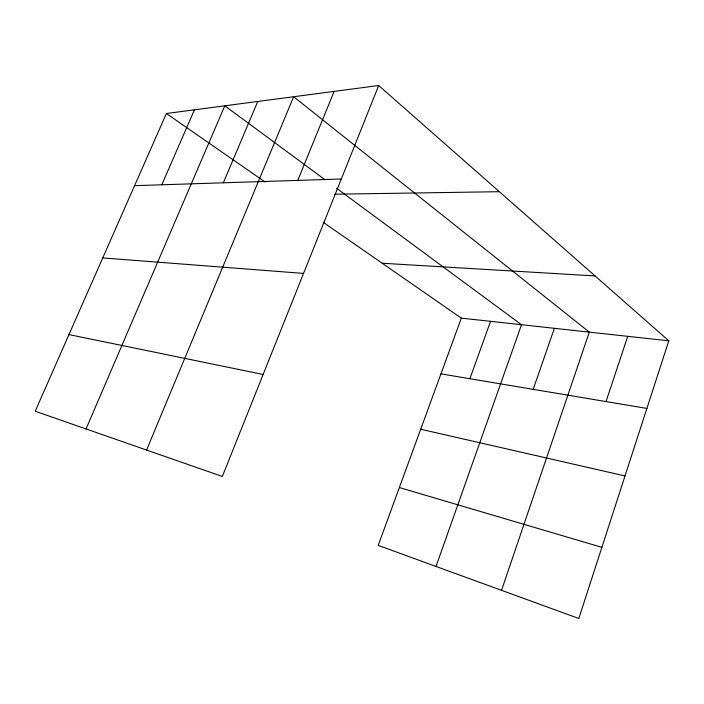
<?xml version="1.0" encoding="UTF-8"?>
<svg xmlns="http://www.w3.org/2000/svg" width="704" height="704" viewBox="0 0 704 704"><rect width="100%" height="100%" fill="white"/><g stroke="black" fill="none" stroke-linecap="round" stroke-linejoin="round"><path stroke-width="1.06" d="M378.69 85.518L222.341 476.467L35.2 411.224L166.373 113.511L378.69 85.518L668.8 340.815L578.82 618.482L378.206 545.389L461.331 318.138L323.268 222.35M606.038 401.579L627.722 336.327M501.53 590.322L589.318 332.13L293.647 96.73L146.573 450.05M533.192 389.347L554.374 328.31M436.022 566.456L521.514 324.711L336.538 188.241M469.894 378.717L490.556 321.332M297.766 180.4L334.127 91.388M223.344 182.802L257.761 101.455M86.038 428.947L224.805 105.802L325.134 179.819M161.806 184.791L194.445 109.806M134.578 185.671L341.308 178.992M334.708 194.216L499.347 191.699M382.21 263.243L595.074 275.942M102.74 257.928L303.547 273.407M461.331 318.138L668.8 340.815M440.95 373.859L646.888 408.434M68.966 334.585L263.129 374.475M420.693 429.238L625.011 475.939M399.362 487.546L601.876 547.334M166.373 113.511L265.188 182.063"/></g></svg>
